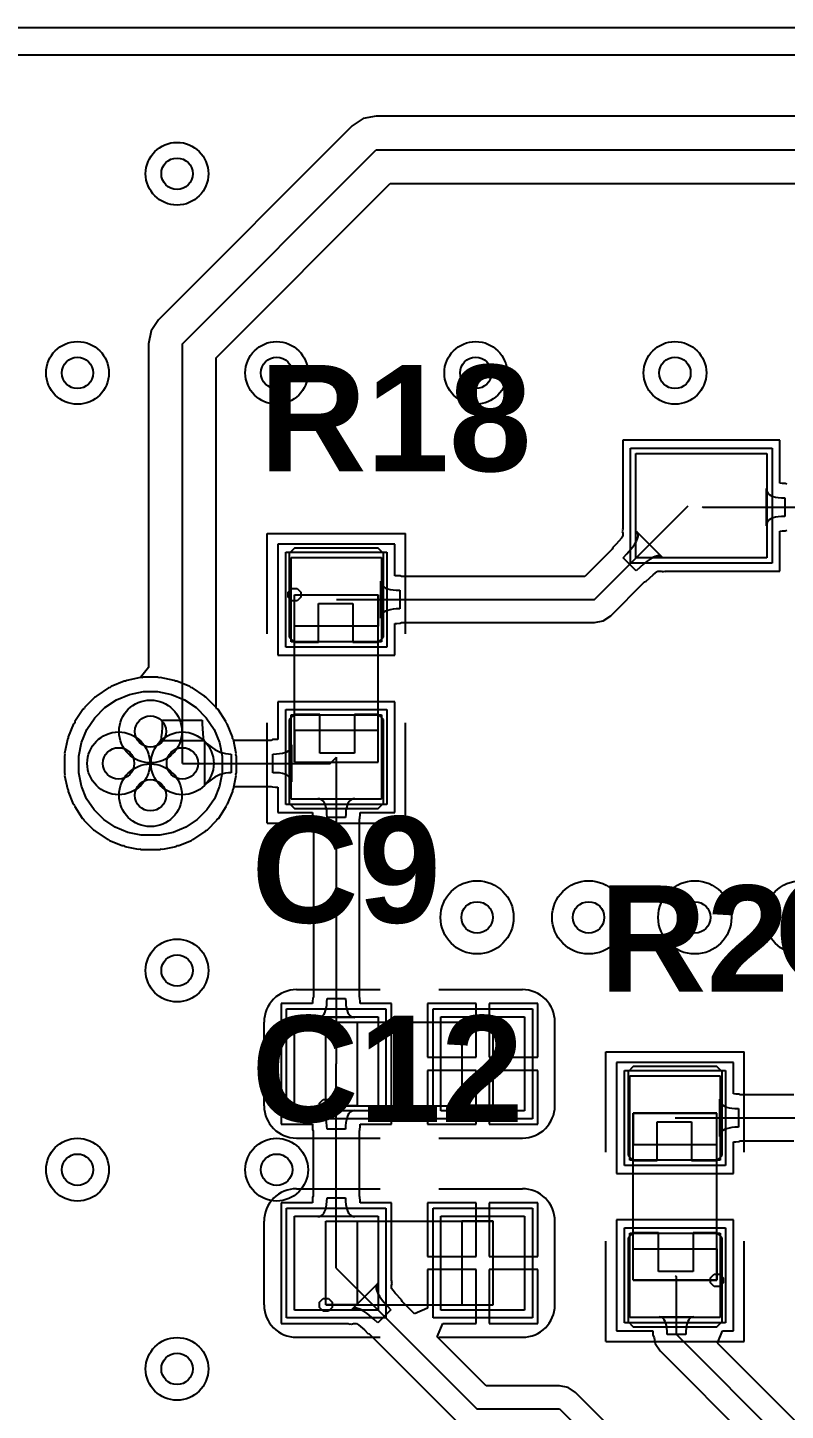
# Model space of a CAD drawing. Extents: x -53 to 82, y -68 to 38.
# Drawn here: x 14.32 to 21.57, y 24.62 to 37.85 of the extents above; entities that cross this region are included whole.
import ezdxf

# ---------------------------------------------------------------- set-up
doc = ezdxf.new("R2010")
doc.units = 0
for name, color, linetype in [('BOTTOM_LAYER', 5, 'CONTINUOUS'), ('KEEP-OUT_LAYER', 6, 'CONTINUOUS'), ('MECHANICAL_15', 56, 'CONTINUOUS'), ('TOP_LAYER', 1, 'CONTINUOUS'), ('TOP_OVERLAY', 2, 'CONTINUOUS'), ('TOP_PASTE', 8, 'CONTINUOUS'), ('TOP_SOLDER', 216, 'CONTINUOUS')]:
    doc.layers.add(name, color=color, linetype=linetype)
doc.styles.add('ARIAL_BOLD', font='', dxfattribs={"height": 0.2})
doc.styles.get('ARIAL_BOLD').set_extended_font_data('Arial', bold=True)

msp = doc.modelspace()

# ---------------------------------------------------------------- linework, layer by layer
at = {"layer": 'BOTTOM_LAYER'}
for p, q in [((8.331, 37.587), (78.262, 37.587)), ((17.424, 36.907), (15.57, 35.052)), ((17.529, 36.977), (17.424, 36.907)), ((17.653, 37.001), (17.529, 36.977)), ((33.956, 37.001), (17.653, 37.001)), ((15.799, 34.823), (17.653, 36.678)), ((17.653, 36.678), (28.11, 36.678)), ((16.123, 34.689), (17.787, 36.354)), ((17.787, 36.354), (31.714, 36.354)), ((15.57, 35.052), (15.5, 34.947)), ((15.5, 34.947), (15.475, 34.823)), ((15.475, 34.823), (15.475, 31.728)), ((15.799, 30.81), (15.799, 34.823)), ((16.123, 31.346), (16.123, 34.689)), ((15.267, 31.604), (15.255, 31.597)), ((15.4, 31.631), (15.267, 31.604)), ((15.475, 31.728), (15.4, 31.631)), ((15.093, 31.532), (14.98, 31.457)), ((15.107, 31.535), (15.093, 31.532)), ((15.117, 31.545), (15.107, 31.535)), ((15.241, 31.597), (15.117, 31.545)), ((15.255, 31.597), (15.241, 31.597)), ((15.294, 31.47), (15.426, 31.496)), ((15.426, 31.496), (15.494, 31.496)), ((15.494, 31.496), (15.562, 31.496)), ((15.562, 31.496), (15.694, 31.47)), ((14.864, 31.345), (14.859, 31.332)), ((14.96, 31.44), (14.864, 31.345)), ((14.973, 31.445), (14.96, 31.44)), ((14.961, 31.247), (15.057, 31.343)), ((14.98, 31.457), (14.973, 31.445)), ((15.057, 31.343), (15.169, 31.418)), ((15.169, 31.418), (15.294, 31.47)), ((15.694, 31.47), (15.819, 31.418)), ((15.819, 31.418), (15.931, 31.343)), ((15.931, 31.343), (16.027, 31.247)), ((16.124, 31.345), (16.123, 31.346)), ((16.129, 31.332), (16.124, 31.345)), ((14.772, 31.211), (14.769, 31.198)), ((14.847, 31.324), (14.772, 31.211)), ((14.859, 31.332), (14.847, 31.324)), ((14.886, 31.135), (14.961, 31.247)), ((15.608, 31.222), (15.989, 31.222)), ((15.608, 31.157), (15.608, 31.222)), ((15.989, 31.222), (15.989, 31.188)), ((16.027, 31.247), (16.102, 31.135)), ((16.141, 31.324), (16.129, 31.332)), ((16.216, 31.211), (16.141, 31.324)), ((16.219, 31.198), (16.216, 31.211)), ((14.759, 31.188), (14.708, 31.063)), ((14.769, 31.198), (14.759, 31.188)), ((14.835, 31.01), (14.886, 31.135)), ((15.601, 31.065), (15.605, 31.105)), ((15.605, 31.105), (15.608, 31.157)), ((15.989, 31.188), (15.999, 31.05)), ((16.102, 31.135), (16.153, 31.01)), ((16.229, 31.188), (16.219, 31.198)), ((16.28, 31.063), (16.229, 31.188)), ((14.7, 31.037), (14.673, 30.905)), ((14.708, 31.049), (14.7, 31.037)), ((14.708, 31.063), (14.708, 31.049)), ((14.808, 30.878), (14.835, 31.01)), ((15.589, 31.024), (15.593, 31.03)), ((16.009, 31.024), (15.589, 31.024)), ((15.593, 31.03), (15.596, 31.038)), ((15.596, 31.038), (15.599, 31.05)), ((15.599, 31.05), (15.601, 31.065)), ((15.999, 31.05), (16.002, 31.038)), ((16.002, 31.038), (16.005, 31.03)), ((16.005, 31.03), (16.009, 31.024)), ((16.153, 31.01), (16.18, 30.878)), ((16.28, 31.049), (16.28, 31.063)), ((16.288, 31.037), (16.28, 31.049)), ((16.315, 30.905), (16.288, 31.037)), ((14.676, 30.891), (14.671, 30.878)), ((14.671, 30.878), (14.671, 30.72)), ((14.673, 30.905), (14.676, 30.891)), ((14.808, 30.81), (14.808, 30.878)), ((16.18, 30.878), (16.18, 30.81)), ((16.312, 30.891), (16.315, 30.905)), ((16.317, 30.878), (16.312, 30.891)), ((16.317, 30.72), (16.317, 30.878)), ((14.671, 30.72), (14.676, 30.707)), ((14.676, 30.707), (14.673, 30.693)), ((14.673, 30.693), (14.699, 30.565)), ((14.808, 30.785), (14.808, 30.81)), ((14.808, 30.785), (14.808, 30.785)), ((14.808, 30.72), (14.808, 30.785)), ((14.834, 30.592), (14.808, 30.72)), ((16.18, 30.72), (16.154, 30.592)), ((16.18, 30.81), (16.18, 30.81)), ((16.18, 30.81), (16.18, 30.785)), ((16.18, 30.785), (16.18, 30.72)), ((16.289, 30.565), (16.315, 30.693)), ((16.312, 30.707), (16.317, 30.72)), ((16.315, 30.693), (16.312, 30.707)), ((14.699, 30.565), (14.707, 30.554)), ((14.707, 30.554), (14.707, 30.54)), ((14.883, 30.472), (14.834, 30.592)), ((16.154, 30.592), (16.105, 30.472)), ((16.281, 30.554), (16.289, 30.565)), ((16.281, 30.54), (16.281, 30.554)), ((14.707, 30.54), (14.756, 30.419)), ((14.756, 30.419), (14.766, 30.409)), ((14.956, 30.364), (14.883, 30.472)), ((16.105, 30.472), (16.032, 30.364)), ((16.222, 30.409), (16.232, 30.419)), ((16.232, 30.419), (16.281, 30.54)), ((14.766, 30.409), (14.769, 30.396)), ((14.769, 30.396), (14.841, 30.287)), ((14.841, 30.287), (14.853, 30.28)), ((15.048, 30.272), (14.956, 30.364)), ((16.032, 30.364), (15.94, 30.272)), ((16.135, 30.28), (16.147, 30.287)), ((16.147, 30.287), (16.219, 30.396)), ((16.219, 30.396), (16.222, 30.409)), ((14.853, 30.28), (14.858, 30.267)), ((14.858, 30.267), (14.95, 30.175)), ((14.95, 30.175), (14.963, 30.169)), ((14.963, 30.169), (14.971, 30.158)), ((14.971, 30.158), (15.079, 30.085)), ((15.156, 30.2), (15.048, 30.272)), ((15.276, 30.15), (15.156, 30.2)), ((15.404, 30.124), (15.276, 30.15)), ((15.712, 30.15), (15.584, 30.124)), ((15.832, 30.2), (15.712, 30.15)), ((15.94, 30.272), (15.832, 30.2)), ((15.909, 30.085), (16.017, 30.158)), ((16.017, 30.158), (16.025, 30.169)), ((16.025, 30.169), (16.038, 30.175)), ((16.038, 30.175), (16.13, 30.267)), ((16.13, 30.267), (16.135, 30.28)), ((15.079, 30.085), (15.093, 30.083)), ((15.093, 30.083), (15.103, 30.073)), ((15.103, 30.073), (15.223, 30.023)), ((15.223, 30.023), (15.237, 30.023)), ((15.237, 30.023), (15.249, 30.015)), ((15.469, 30.124), (15.404, 30.124)), ((15.519, 30.124), (15.469, 30.124)), ((15.584, 30.124), (15.519, 30.124)), ((15.519, 30.124), (15.519, 30.124)), ((15.739, 30.015), (15.751, 30.023)), ((15.751, 30.023), (15.765, 30.023)), ((15.765, 30.023), (15.885, 30.073)), ((15.885, 30.073), (15.895, 30.083)), ((15.895, 30.083), (15.909, 30.085)), ((15.249, 30.015), (15.377, 29.99)), ((15.377, 29.99), (15.391, 29.992)), ((15.391, 29.992), (15.404, 29.987)), ((15.404, 29.987), (15.584, 29.987)), ((15.584, 29.987), (15.597, 29.992)), ((15.597, 29.992), (15.611, 29.99)), ((15.611, 29.99), (15.739, 30.015))]:
    msp.add_line(p, q, dxfattribs=at)
for centre, radius in [((15.748, 36.449), 0.3), ((15.748, 36.449), 0.15), ((14.796, 34.544), 0.3), ((16.701, 34.544), 0.3), ((18.605, 34.544), 0.3), ((20.511, 34.544), 0.3), ((14.796, 34.544), 0.15), ((16.701, 34.544), 0.15), ((18.605, 34.544), 0.15), ((20.511, 34.544), 0.15), ((15.494, 31.115), 0.3), ((15.494, 31.115), 0.15), ((15.189, 30.81), 0.3), ((15.799, 30.81), 0.3), ((15.189, 30.81), 0.15), ((15.799, 30.81), 0.15), ((15.494, 30.505), 0.3), ((15.494, 30.505), 0.15), ((18.618, 29.337), 0.35), ((19.685, 29.337), 0.35), ((20.701, 29.337), 0.35), ((21.717, 29.337), 0.35), ((18.618, 29.337), 0.15), ((19.685, 29.337), 0.15), ((20.701, 29.337), 0.15), ((15.748, 28.829), 0.3), ((15.748, 28.829), 0.15), ((14.796, 26.924), 0.3), ((16.701, 26.924), 0.3), ((14.796, 26.924), 0.15), ((16.701, 26.924), 0.15), ((15.748, 25.019), 0.3), ((15.748, 25.019), 0.15)]:
    msp.add_circle(centre, radius, dxfattribs=at)
at = {"layer": 'KEEP-OUT_LAYER'}
msp.add_line((5.715, 37.846), (78.262, 37.846), dxfattribs=at)
at = {"layer": 'MECHANICAL_15'}
for p, q in [((16.812, 32.448), (16.847, 32.483)), ((16.812, 32.398), (16.812, 32.448)), ((16.847, 32.363), (16.812, 32.398)), ((16.847, 32.483), (16.872, 32.483)), ((16.872, 32.483), (16.897, 32.483)), ((16.872, 30.823), (16.872, 32.423)), ((16.872, 32.423), (17.672, 32.423)), ((16.872, 32.423), (16.872, 32.423)), ((16.872, 32.423), (17.672, 32.423)), ((16.872, 32.123), (16.872, 32.423)), ((16.897, 32.483), (16.932, 32.448)), ((16.932, 32.398), (16.897, 32.363)), ((16.932, 32.448), (16.932, 32.398)), ((17.672, 30.823), (17.672, 32.423)), ((17.672, 32.423), (17.672, 32.123)), ((16.872, 32.363), (16.847, 32.363)), ((16.872, 32.363), (16.872, 32.363)), ((16.897, 32.363), (16.872, 32.363)), ((17.672, 32.123), (16.872, 32.123)), ((17.672, 31.123), (16.872, 31.123)), ((16.872, 31.123), (16.872, 30.823)), ((17.672, 30.823), (17.672, 31.123)), ((16.872, 30.823), (17.672, 30.823)), ((16.872, 30.823), (16.872, 30.823)), ((16.872, 30.823), (17.672, 30.823)), ((17.172, 27.536), (17.172, 28.336)), ((17.172, 28.336), (18.772, 28.336)), ((17.172, 27.536), (17.172, 28.336)), ((17.172, 28.336), (17.472, 28.336)), ((17.472, 28.336), (17.472, 27.536)), ((18.772, 28.336), (18.472, 28.336)), ((18.472, 28.336), (18.472, 27.536)), ((18.772, 27.536), (18.772, 28.336)), ((18.772, 27.536), (18.772, 28.336)), ((17.111, 27.561), (17.147, 27.596)), ((17.111, 27.536), (17.111, 27.561)), ((17.111, 27.511), (17.111, 27.536)), ((17.147, 27.476), (17.111, 27.511)), ((17.147, 27.596), (17.196, 27.596)), ((17.172, 27.536), (18.772, 27.536)), ((17.172, 27.536), (17.172, 27.536)), ((17.472, 27.536), (17.172, 27.536)), ((17.196, 27.596), (17.231, 27.561)), ((17.231, 27.511), (17.196, 27.476)), ((17.231, 27.561), (17.231, 27.536)), ((17.231, 27.536), (17.231, 27.536)), ((17.231, 27.536), (17.231, 27.511)), ((18.472, 27.536), (18.772, 27.536)), ((18.772, 27.536), (18.772, 27.536)), ((17.196, 27.476), (17.147, 27.476)), ((20.112, 27.466), (20.912, 27.466)), ((20.112, 25.866), (20.112, 27.466)), ((20.912, 27.466), (20.112, 27.466)), ((20.112, 27.466), (20.112, 27.166)), ((20.912, 25.866), (20.912, 27.466)), ((20.912, 27.466), (20.912, 27.466)), ((20.912, 27.166), (20.912, 27.466)), ((20.112, 27.166), (20.912, 27.166)), ((17.172, 25.631), (17.172, 26.431)), ((17.172, 26.431), (18.772, 26.431)), ((17.172, 25.631), (17.172, 26.431)), ((17.172, 26.431), (17.472, 26.431)), ((17.472, 26.431), (17.472, 25.631)), ((18.772, 26.431), (18.472, 26.431)), ((18.472, 26.431), (18.472, 25.631)), ((18.772, 25.631), (18.772, 26.431)), ((18.772, 25.631), (18.772, 26.431)), ((20.112, 25.866), (20.112, 26.166)), ((20.112, 26.166), (20.912, 26.166)), ((20.912, 26.166), (20.912, 25.866)), ((20.852, 25.891), (20.887, 25.926)), ((20.887, 25.926), (20.912, 25.926)), ((20.912, 25.926), (20.912, 25.926)), ((20.912, 25.926), (20.936, 25.926)), ((20.936, 25.926), (20.972, 25.891)), ((20.112, 25.866), (20.912, 25.866)), ((20.912, 25.866), (20.112, 25.866)), ((20.852, 25.841), (20.852, 25.891)), ((20.887, 25.806), (20.852, 25.841)), ((20.912, 25.806), (20.887, 25.806)), ((20.912, 25.866), (20.912, 25.866)), ((20.936, 25.806), (20.912, 25.806)), ((20.972, 25.841), (20.936, 25.806)), ((20.972, 25.891), (20.972, 25.841)), ((17.111, 25.656), (17.147, 25.691)), ((17.111, 25.631), (17.111, 25.656)), ((17.147, 25.691), (17.196, 25.691)), ((17.196, 25.691), (17.231, 25.656)), ((17.231, 25.656), (17.231, 25.631)), ((17.111, 25.606), (17.111, 25.631)), ((17.147, 25.571), (17.111, 25.606)), ((17.196, 25.571), (17.147, 25.571)), ((17.172, 25.631), (18.772, 25.631)), ((17.172, 25.631), (17.172, 25.631)), ((17.472, 25.631), (17.172, 25.631)), ((17.231, 25.606), (17.196, 25.571)), ((17.231, 25.631), (17.231, 25.631)), ((17.231, 25.631), (17.231, 25.606)), ((18.472, 25.631), (18.772, 25.631)), ((18.772, 25.631), (18.772, 25.631))]:
    msp.add_line(p, q, dxfattribs=at)
at = {"layer": 'TOP_LAYER'}
for p, q in [((8.331, 37.587), (78.262, 37.587)), ((21.515, 33.901), (20.011, 33.901)), ((20.011, 33.901), (20.011, 33.055)), ((21.515, 33.489), (21.515, 33.901)), ((20.138, 32.774), (20.138, 33.774)), ((20.138, 33.774), (21.388, 33.774)), ((21.388, 33.774), (21.388, 32.774)), ((21.516, 33.489), (21.515, 33.489)), ((21.537, 33.487), (21.516, 33.489)), ((21.566, 33.486), (21.537, 33.487)), ((21.58, 33.48), (21.566, 33.486)), ((21.385, 33.082), (21.385, 33.438)), ((21.385, 33.438), (21.387, 33.421)), ((21.387, 33.421), (21.392, 33.406)), ((21.392, 33.406), (21.401, 33.392)), ((21.401, 33.392), (21.413, 33.381)), ((21.413, 33.381), (21.429, 33.371)), ((21.429, 33.371), (21.449, 33.363)), ((21.449, 33.363), (21.472, 33.357)), ((21.472, 33.357), (21.499, 33.352)), ((21.499, 33.352), (21.529, 33.35)), ((21.529, 33.35), (21.563, 33.349)), ((21.563, 33.349), (21.563, 33.171)), ((19.74, 32.376), (20.638, 33.274)), ((20.771, 33.266), (20.777, 33.26)), ((20.777, 33.26), (24.168, 33.26)), ((21.387, 33.099), (21.385, 33.082)), ((21.392, 33.114), (21.387, 33.099)), ((21.401, 33.127), (21.392, 33.114)), ((21.413, 33.139), (21.401, 33.127)), ((21.429, 33.149), (21.413, 33.139)), ((21.449, 33.157), (21.429, 33.149)), ((21.472, 33.163), (21.449, 33.157)), ((21.499, 33.167), (21.472, 33.163)), ((21.529, 33.17), (21.499, 33.167)), ((21.563, 33.171), (21.529, 33.17)), ((19.998, 32.964), (19.949, 32.906)), ((20.011, 32.982), (19.998, 32.964)), ((20.011, 33.039), (20.007, 33.028)), ((20.007, 33.028), (20.011, 33.018)), ((20.011, 33.055), (20.008, 33.051)), ((20.008, 33.051), (20.011, 33.04)), ((20.011, 33.04), (20.011, 33.039)), ((20.011, 33.018), (20.011, 32.982)), ((20.127, 32.909), (20.143, 32.935)), ((20.143, 32.935), (20.153, 32.959)), ((20.154, 33.015), (20.144, 33.028)), ((20.144, 33.028), (20.392, 32.78)), ((20.153, 32.959), (20.158, 32.98)), ((20.159, 32.999), (20.154, 33.015)), ((20.158, 32.98), (20.159, 32.999)), ((21.515, 32.647), (21.515, 33.031)), ((21.515, 33.031), (21.516, 33.031)), ((21.516, 33.031), (21.537, 33.033)), ((21.537, 33.033), (21.566, 33.033)), ((21.566, 33.033), (21.58, 33.04)), ((17.831, 32.907), (16.713, 32.907)), ((16.713, 32.907), (16.713, 31.846)), ((17.831, 32.605), (17.831, 32.907)), ((19.911, 32.858), (19.649, 32.596)), ((19.916, 32.873), (19.911, 32.858)), ((19.949, 32.906), (19.916, 32.873)), ((20.015, 32.777), (20.051, 32.814)), ((20.051, 32.814), (20.107, 32.88)), ((20.107, 32.88), (20.127, 32.909)), ((20.363, 32.795), (20.344, 32.794)), ((20.379, 32.79), (20.363, 32.795)), ((16.84, 31.973), (16.84, 32.78)), ((16.84, 32.78), (17.704, 32.78)), ((17.704, 32.78), (17.704, 31.973)), ((20.141, 32.651), (20.015, 32.777)), ((21.388, 32.774), (20.138, 32.774)), ((20.212, 32.717), (20.141, 32.651)), ((20.244, 32.743), (20.212, 32.717)), ((20.273, 32.763), (20.244, 32.743)), ((20.299, 32.779), (20.273, 32.763)), ((20.323, 32.789), (20.299, 32.779)), ((20.344, 32.794), (20.323, 32.789)), ((20.392, 32.78), (20.379, 32.79)), ((17.698, 32.199), (17.698, 32.554)), ((17.698, 32.554), (17.7, 32.537)), ((17.7, 32.537), (17.705, 32.522)), ((17.852, 32.603), (17.831, 32.605)), ((17.882, 32.603), (17.852, 32.603)), ((17.896, 32.596), (17.882, 32.603)), ((19.649, 32.596), (17.896, 32.596)), ((19.896, 32.221), (20.221, 32.546)), ((20.221, 32.546), (20.235, 32.551)), ((20.235, 32.551), (20.302, 32.613)), ((20.302, 32.613), (20.326, 32.633)), ((20.326, 32.633), (20.346, 32.647)), ((20.346, 32.647), (20.382, 32.647)), ((20.382, 32.647), (20.392, 32.643)), ((20.392, 32.643), (20.403, 32.647)), ((20.403, 32.647), (20.404, 32.647)), ((20.404, 32.647), (20.415, 32.644)), ((20.415, 32.644), (20.419, 32.647)), ((20.419, 32.647), (21.515, 32.647)), ((17.705, 32.522), (17.714, 32.509)), ((17.714, 32.509), (17.727, 32.497)), ((17.727, 32.497), (17.743, 32.487)), ((17.743, 32.487), (17.763, 32.479)), ((17.763, 32.479), (17.787, 32.473)), ((17.787, 32.473), (17.814, 32.469)), ((17.814, 32.469), (17.844, 32.466)), ((17.844, 32.466), (17.879, 32.465)), ((17.879, 32.465), (17.879, 32.287)), ((17.272, 32.376), (19.74, 32.376)), ((17.763, 32.273), (17.743, 32.265)), ((17.787, 32.279), (17.763, 32.273)), ((17.814, 32.284), (17.787, 32.279)), ((17.844, 32.287), (17.814, 32.284)), ((17.879, 32.287), (17.844, 32.287)), ((17.7, 32.215), (17.698, 32.199)), ((17.705, 32.231), (17.7, 32.215)), ((17.714, 32.244), (17.705, 32.231)), ((17.727, 32.255), (17.714, 32.244)), ((17.743, 32.265), (17.727, 32.255)), ((17.831, 32.147), (17.852, 32.149)), ((17.831, 31.846), (17.831, 32.147)), ((17.852, 32.149), (17.882, 32.15)), ((17.882, 32.15), (17.896, 32.156)), ((17.896, 32.156), (19.74, 32.156)), ((19.74, 32.156), (19.825, 32.173)), ((19.825, 32.173), (19.896, 32.221)), ((17.704, 31.973), (16.84, 31.973)), ((16.713, 31.846), (17.831, 31.846)), ((15.267, 31.604), (15.255, 31.597)), ((15.4, 31.631), (15.267, 31.604)), ((15.413, 31.628), (15.4, 31.631)), ((15.426, 31.633), (15.413, 31.628)), ((15.562, 31.633), (15.426, 31.633)), ((15.575, 31.628), (15.562, 31.633)), ((15.588, 31.631), (15.575, 31.628)), ((15.721, 31.604), (15.588, 31.631)), ((15.733, 31.597), (15.721, 31.604)), ((15.093, 31.532), (14.98, 31.457)), ((15.107, 31.535), (15.093, 31.532)), ((15.117, 31.545), (15.107, 31.535)), ((15.241, 31.597), (15.117, 31.545)), ((15.255, 31.597), (15.241, 31.597)), ((15.294, 31.47), (15.426, 31.496)), ((15.426, 31.496), (15.494, 31.496)), ((15.494, 31.496), (15.562, 31.496)), ((15.562, 31.496), (15.694, 31.47)), ((15.747, 31.597), (15.733, 31.597)), ((15.871, 31.545), (15.747, 31.597)), ((15.881, 31.535), (15.871, 31.545)), ((15.895, 31.532), (15.881, 31.535)), ((16.008, 31.457), (15.895, 31.532)), ((14.864, 31.345), (14.859, 31.332)), ((14.96, 31.44), (14.864, 31.345)), ((14.973, 31.445), (14.96, 31.44)), ((14.961, 31.247), (15.057, 31.343)), ((14.98, 31.457), (14.973, 31.445)), ((15.057, 31.343), (15.169, 31.418)), ((15.169, 31.418), (15.294, 31.47)), ((15.694, 31.47), (15.819, 31.418)), ((15.819, 31.418), (15.931, 31.343)), ((15.931, 31.343), (16.027, 31.247)), ((16.015, 31.445), (16.008, 31.457)), ((16.028, 31.44), (16.015, 31.445)), ((16.124, 31.345), (16.028, 31.44)), ((16.129, 31.332), (16.124, 31.345)), ((17.831, 31.4), (16.713, 31.4)), ((16.713, 31.4), (16.713, 31.039)), ((17.831, 30.339), (17.831, 31.4)), ((14.772, 31.211), (14.769, 31.198)), ((14.847, 31.324), (14.772, 31.211)), ((14.859, 31.332), (14.847, 31.324)), ((14.886, 31.135), (14.961, 31.247)), ((16.027, 31.247), (16.102, 31.135)), ((16.141, 31.324), (16.129, 31.332)), ((16.216, 31.211), (16.141, 31.324)), ((16.219, 31.198), (16.216, 31.211)), ((16.84, 30.466), (16.84, 31.273)), ((16.84, 31.273), (17.704, 31.273)), ((17.704, 31.273), (17.704, 30.466)), ((14.759, 31.188), (14.708, 31.063)), ((14.769, 31.198), (14.759, 31.188)), ((14.835, 31.01), (14.886, 31.135)), ((16.102, 31.135), (16.153, 31.01)), ((16.229, 31.188), (16.219, 31.198)), ((16.28, 31.063), (16.229, 31.188)), ((14.7, 31.037), (14.673, 30.905)), ((14.708, 31.049), (14.7, 31.037)), ((14.708, 31.063), (14.708, 31.049)), ((14.808, 30.878), (14.835, 31.01)), ((16.013, 30.6), (16.013, 31.02)), ((16.013, 31.02), (16.037, 30.997)), ((16.037, 30.997), (16.061, 30.977)), ((16.061, 30.977), (16.086, 30.958)), ((16.086, 30.958), (16.11, 30.943)), ((16.153, 31.01), (16.18, 30.878)), ((16.28, 31.049), (16.28, 31.063)), ((16.288, 31.037), (16.28, 31.049)), ((16.29, 31.03), (16.288, 31.037)), ((16.648, 31.03), (16.29, 31.03)), ((16.662, 31.037), (16.648, 31.03)), ((16.691, 31.037), (16.662, 31.037)), ((16.712, 31.039), (16.691, 31.037)), ((16.713, 31.039), (16.712, 31.039)), ((16.827, 30.943), (16.836, 30.956)), ((16.836, 30.956), (16.841, 30.971)), ((16.841, 30.971), (16.843, 30.988)), ((16.843, 30.988), (16.843, 30.632)), ((14.676, 30.891), (14.671, 30.878)), ((14.671, 30.878), (14.671, 30.72)), ((14.673, 30.905), (14.676, 30.891)), ((14.808, 30.81), (14.808, 30.878)), ((16.11, 30.943), (16.135, 30.929)), ((16.135, 30.929), (16.161, 30.918)), ((16.161, 30.918), (16.187, 30.91)), ((16.18, 30.878), (16.18, 30.81)), ((16.187, 30.91), (16.212, 30.904)), ((16.212, 30.904), (16.239, 30.9)), ((16.239, 30.9), (16.265, 30.899)), ((16.265, 30.899), (16.265, 30.721)), ((16.665, 30.899), (16.699, 30.9)), ((16.665, 30.721), (16.665, 30.899)), ((16.699, 30.9), (16.729, 30.903)), ((16.729, 30.903), (16.756, 30.907)), ((16.756, 30.907), (16.779, 30.913)), ((16.779, 30.913), (16.799, 30.921)), ((16.799, 30.921), (16.815, 30.931)), ((16.815, 30.931), (16.827, 30.943)), ((17.213, 30.81), (17.272, 30.87)), ((17.272, 27.937), (17.272, 30.87)), ((14.671, 30.72), (14.676, 30.707)), ((14.676, 30.707), (14.673, 30.693)), ((14.673, 30.693), (14.699, 30.565)), ((14.808, 30.785), (14.808, 30.81)), ((14.808, 30.785), (14.808, 30.785)), ((14.808, 30.72), (14.808, 30.785)), ((14.834, 30.592), (14.808, 30.72)), ((15.799, 30.81), (17.213, 30.81)), ((16.135, 30.691), (16.11, 30.678)), ((16.161, 30.702), (16.135, 30.691)), ((16.18, 30.72), (16.154, 30.592)), ((16.187, 30.71), (16.161, 30.702)), ((16.18, 30.81), (16.18, 30.81)), ((16.18, 30.81), (16.18, 30.785)), ((16.18, 30.785), (16.18, 30.72)), ((16.212, 30.716), (16.187, 30.71)), ((16.239, 30.72), (16.212, 30.716)), ((16.265, 30.721), (16.239, 30.72)), ((16.699, 30.72), (16.665, 30.721)), ((16.729, 30.718), (16.699, 30.72)), ((16.756, 30.713), (16.729, 30.718)), ((16.779, 30.707), (16.756, 30.713)), ((16.799, 30.699), (16.779, 30.707)), ((16.815, 30.689), (16.799, 30.699)), ((16.827, 30.678), (16.815, 30.689)), ((14.699, 30.565), (14.707, 30.554)), ((14.707, 30.554), (14.707, 30.54)), ((14.883, 30.472), (14.834, 30.592)), ((16.037, 30.623), (16.013, 30.6)), ((16.061, 30.644), (16.037, 30.623)), ((16.086, 30.662), (16.061, 30.644)), ((16.11, 30.678), (16.086, 30.662)), ((16.154, 30.592), (16.105, 30.472)), ((16.281, 30.554), (16.289, 30.565)), ((16.281, 30.54), (16.281, 30.554)), ((16.289, 30.565), (16.294, 30.59)), ((16.294, 30.59), (16.648, 30.59)), ((16.648, 30.59), (16.662, 30.584)), ((16.662, 30.584), (16.691, 30.583)), ((16.691, 30.583), (16.712, 30.581)), ((16.712, 30.581), (16.713, 30.581)), ((16.713, 30.581), (16.713, 30.339)), ((16.836, 30.664), (16.827, 30.678)), ((16.841, 30.649), (16.836, 30.664)), ((16.843, 30.632), (16.841, 30.649)), ((14.707, 30.54), (14.756, 30.419)), ((14.756, 30.419), (14.766, 30.409)), ((14.956, 30.364), (14.883, 30.472)), ((16.105, 30.472), (16.032, 30.364)), ((16.222, 30.409), (16.232, 30.419)), ((16.232, 30.419), (16.281, 30.54)), ((17.704, 30.466), (16.84, 30.466)), ((17.111, 30.471), (17.094, 30.472)), ((17.094, 30.472), (17.45, 30.472)), ((17.126, 30.465), (17.111, 30.471)), ((17.14, 30.456), (17.126, 30.465)), ((17.151, 30.444), (17.14, 30.456)), ((17.161, 30.427), (17.151, 30.444)), ((17.169, 30.407), (17.161, 30.427)), ((17.383, 30.427), (17.375, 30.407)), ((17.393, 30.444), (17.383, 30.427)), ((17.404, 30.456), (17.393, 30.444)), ((17.418, 30.465), (17.404, 30.456)), ((17.433, 30.471), (17.418, 30.465)), ((17.45, 30.472), (17.433, 30.471)), ((14.766, 30.409), (14.769, 30.396)), ((14.769, 30.396), (14.841, 30.287)), ((14.841, 30.287), (14.853, 30.28)), ((15.048, 30.272), (14.956, 30.364)), ((16.032, 30.364), (15.94, 30.272)), ((16.135, 30.28), (16.147, 30.287)), ((16.147, 30.287), (16.219, 30.396)), ((16.219, 30.396), (16.222, 30.409)), ((16.713, 30.339), (17.043, 30.339)), ((17.043, 30.339), (17.045, 30.318)), ((17.045, 30.318), (17.046, 30.288)), ((17.046, 30.288), (17.052, 30.274)), ((17.175, 30.384), (17.169, 30.407)), ((17.18, 30.357), (17.175, 30.384)), ((17.182, 30.326), (17.18, 30.357)), ((17.183, 30.292), (17.182, 30.326)), ((17.361, 30.292), (17.183, 30.292)), ((17.362, 30.326), (17.361, 30.292)), ((17.364, 30.357), (17.362, 30.326)), ((17.369, 30.384), (17.364, 30.357)), ((17.375, 30.407), (17.369, 30.384)), ((17.492, 30.274), (17.498, 30.288)), ((17.498, 30.288), (17.499, 30.318)), ((17.499, 30.318), (17.501, 30.339)), ((17.501, 30.339), (17.831, 30.339)), ((14.853, 30.28), (14.858, 30.267)), ((14.858, 30.267), (14.95, 30.175)), ((14.95, 30.175), (14.963, 30.169)), ((14.963, 30.169), (14.971, 30.158)), ((14.971, 30.158), (15.079, 30.085)), ((15.156, 30.2), (15.048, 30.272)), ((15.276, 30.15), (15.156, 30.2)), ((15.404, 30.124), (15.276, 30.15)), ((15.712, 30.15), (15.584, 30.124)), ((15.832, 30.2), (15.712, 30.15)), ((15.94, 30.272), (15.832, 30.2)), ((15.909, 30.085), (16.017, 30.158)), ((16.017, 30.158), (16.025, 30.169)), ((16.025, 30.169), (16.038, 30.175)), ((16.038, 30.175), (16.13, 30.267)), ((16.13, 30.267), (16.135, 30.28)), ((17.052, 30.274), (17.052, 28.578)), ((17.492, 28.578), (17.492, 30.274)), ((15.079, 30.085), (15.093, 30.083)), ((15.093, 30.083), (15.103, 30.073)), ((15.103, 30.073), (15.223, 30.023)), ((15.223, 30.023), (15.237, 30.023)), ((15.237, 30.023), (15.249, 30.015)), ((15.469, 30.124), (15.404, 30.124)), ((15.519, 30.124), (15.469, 30.124)), ((15.584, 30.124), (15.519, 30.124)), ((15.519, 30.124), (15.519, 30.124)), ((15.739, 30.015), (15.751, 30.023)), ((15.751, 30.023), (15.765, 30.023)), ((15.765, 30.023), (15.885, 30.073)), ((15.885, 30.073), (15.895, 30.083)), ((15.895, 30.083), (15.909, 30.085)), ((15.249, 30.015), (15.377, 29.99)), ((15.377, 29.99), (15.391, 29.992)), ((15.391, 29.992), (15.404, 29.987)), ((15.404, 29.987), (15.584, 29.987)), ((15.584, 29.987), (15.597, 29.992)), ((15.597, 29.992), (15.611, 29.99)), ((15.611, 29.99), (15.739, 30.015)), ((17.046, 28.564), (17.045, 28.534)), ((17.052, 28.578), (17.046, 28.564)), ((17.498, 28.564), (17.492, 28.578)), ((17.499, 28.534), (17.498, 28.564)), ((17.043, 28.513), (16.744, 28.513)), ((16.744, 28.513), (16.744, 27.359)), ((17.045, 28.534), (17.043, 28.513)), ((17.161, 28.425), (17.169, 28.445)), ((17.169, 28.445), (17.175, 28.469)), ((17.175, 28.469), (17.18, 28.496)), ((17.18, 28.496), (17.182, 28.526)), ((17.182, 28.526), (17.183, 28.561)), ((17.183, 28.561), (17.361, 28.561)), ((17.361, 28.561), (17.362, 28.526)), ((17.362, 28.526), (17.364, 28.496)), ((17.364, 28.496), (17.369, 28.469)), ((17.369, 28.469), (17.375, 28.445)), ((17.375, 28.445), (17.383, 28.425)), ((17.501, 28.513), (17.499, 28.534)), ((17.798, 28.513), (17.501, 28.513)), ((17.798, 27.359), (17.798, 28.513)), ((18.608, 28.513), (18.145, 28.513)), ((18.145, 28.513), (18.145, 28)), ((18.608, 28), (18.608, 28.513)), ((19.199, 28.513), (18.735, 28.513)), ((18.735, 28.513), (18.735, 28)), ((19.199, 28), (19.199, 28.513)), ((16.871, 28.386), (17.671, 28.386)), ((16.871, 27.486), (16.871, 28.386)), ((17.094, 28.38), (17.111, 28.382)), ((17.45, 28.38), (17.094, 28.38)), ((17.111, 28.382), (17.126, 28.387)), ((17.126, 28.387), (17.14, 28.396)), ((17.14, 28.396), (17.151, 28.409)), ((17.151, 28.409), (17.161, 28.425)), ((17.383, 28.425), (17.393, 28.409)), ((17.393, 28.409), (17.404, 28.396)), ((17.404, 28.396), (17.418, 28.387)), ((17.418, 28.387), (17.433, 28.382)), ((17.433, 28.382), (17.45, 28.38)), ((17.671, 28.386), (17.671, 27.486)), ((18.272, 28.386), (19.072, 28.386)), ((18.272, 27.486), (18.272, 28.386)), ((19.072, 28.386), (19.072, 27.486)), ((17.271, 27.936), (17.272, 27.937)), ((17.271, 26.031), (17.271, 27.936)), ((18.145, 28), (18.608, 28)), ((18.735, 28), (19.199, 28)), ((21.071, 27.95), (19.953, 27.95)), ((19.953, 27.95), (19.953, 26.889)), ((21.071, 27.648), (21.071, 27.95)), ((18.608, 27.873), (18.145, 27.873)), ((18.145, 27.873), (18.145, 27.359)), ((18.608, 27.359), (18.608, 27.873)), ((19.199, 27.873), (18.735, 27.873)), ((18.735, 27.873), (18.735, 27.359)), ((19.199, 27.359), (19.199, 27.873)), ((20.08, 27.016), (20.08, 27.823)), ((20.08, 27.823), (20.944, 27.823)), ((20.944, 27.823), (20.944, 27.016)), ((21.072, 27.648), (21.071, 27.648)), ((21.092, 27.646), (21.072, 27.648)), ((21.122, 27.646), (21.092, 27.646)), ((21.136, 27.64), (21.122, 27.646)), ((21.647, 27.64), (21.136, 27.64)), ((20.94, 27.242), (20.94, 27.597)), ((20.94, 27.597), (20.942, 27.58)), ((20.942, 27.58), (20.948, 27.565)), ((20.948, 27.565), (20.956, 27.552)), ((20.956, 27.552), (20.969, 27.54)), ((20.969, 27.54), (20.985, 27.531)), ((20.985, 27.531), (21.004, 27.523)), ((21.004, 27.523), (21.028, 27.516)), ((21.028, 27.516), (21.054, 27.512)), ((21.054, 27.512), (21.084, 27.509)), ((21.084, 27.509), (21.118, 27.508)), ((21.118, 27.508), (21.118, 27.33)), ((17.671, 27.486), (16.871, 27.486)), ((17.111, 27.487), (17.094, 27.489)), ((17.094, 27.489), (17.449, 27.489)), ((17.126, 27.482), (17.111, 27.487)), ((17.139, 27.473), (17.126, 27.482)), ((17.151, 27.461), (17.139, 27.473)), ((17.16, 27.445), (17.151, 27.461)), ((17.168, 27.425), (17.16, 27.445)), ((17.175, 27.402), (17.168, 27.425)), ((17.179, 27.375), (17.175, 27.402)), ((17.182, 27.345), (17.179, 27.375)), ((17.364, 27.375), (17.361, 27.345)), ((17.368, 27.402), (17.364, 27.375)), ((17.375, 27.425), (17.368, 27.402)), ((17.383, 27.445), (17.375, 27.425)), ((17.392, 27.461), (17.383, 27.445)), ((17.404, 27.473), (17.392, 27.461)), ((17.417, 27.482), (17.404, 27.473)), ((17.432, 27.487), (17.417, 27.482)), ((17.449, 27.489), (17.432, 27.487)), ((19.072, 27.486), (18.272, 27.486)), ((20.512, 27.419), (22.236, 27.419)), ((16.744, 27.359), (17.042, 27.359)), ((17.042, 27.359), (17.043, 27.358)), ((17.043, 27.358), (17.044, 27.337)), ((17.044, 27.337), (17.045, 27.308)), ((17.045, 27.308), (17.051, 27.294)), ((17.051, 27.294), (17.051, 26.673)), ((17.183, 27.311), (17.182, 27.345)), ((17.36, 27.311), (17.183, 27.311)), ((17.361, 27.345), (17.36, 27.311)), ((17.492, 27.294), (17.498, 27.308)), ((17.492, 26.673), (17.492, 27.294)), ((17.498, 27.308), (17.499, 27.337)), ((17.499, 27.337), (17.5, 27.358)), ((17.5, 27.358), (17.501, 27.359)), ((17.501, 27.359), (17.798, 27.359)), ((18.145, 27.359), (18.608, 27.359)), ((18.735, 27.359), (19.199, 27.359)), ((20.942, 27.258), (20.94, 27.242)), ((20.948, 27.274), (20.942, 27.258)), ((20.956, 27.287), (20.948, 27.274)), ((20.969, 27.298), (20.956, 27.287)), ((20.985, 27.308), (20.969, 27.298)), ((21.004, 27.316), (20.985, 27.308)), ((21.028, 27.322), (21.004, 27.316)), ((21.054, 27.327), (21.028, 27.322)), ((21.084, 27.33), (21.054, 27.327)), ((21.118, 27.33), (21.084, 27.33)), ((21.071, 26.889), (21.071, 27.19)), ((21.071, 27.19), (21.072, 27.19)), ((21.072, 27.19), (21.092, 27.192)), ((21.092, 27.192), (21.122, 27.193)), ((21.122, 27.193), (21.136, 27.199)), ((21.136, 27.199), (21.647, 27.199)), ((20.944, 27.016), (20.08, 27.016)), ((19.953, 26.889), (21.071, 26.889)), ((17.043, 26.608), (16.744, 26.608)), ((16.744, 26.608), (16.744, 25.454)), ((17.044, 26.629), (17.043, 26.608)), ((17.045, 26.659), (17.044, 26.629)), ((17.051, 26.673), (17.045, 26.659)), ((17.175, 26.564), (17.179, 26.591)), ((17.179, 26.591), (17.182, 26.621)), ((17.182, 26.621), (17.183, 26.656)), ((17.183, 26.656), (17.36, 26.656)), ((17.36, 26.656), (17.361, 26.621)), ((17.361, 26.621), (17.364, 26.591)), ((17.364, 26.591), (17.368, 26.564)), ((17.498, 26.659), (17.492, 26.673)), ((17.499, 26.629), (17.498, 26.659)), ((17.5, 26.608), (17.499, 26.629)), ((17.798, 26.608), (17.5, 26.608)), ((17.798, 25.866), (17.798, 26.608)), ((18.608, 26.608), (18.145, 26.608)), ((18.145, 26.608), (18.145, 26.095)), ((18.608, 26.095), (18.608, 26.608)), ((19.199, 26.608), (18.735, 26.608)), ((18.735, 26.608), (18.735, 26.095)), ((19.199, 26.095), (19.199, 26.608)), ((16.871, 26.481), (17.671, 26.481)), ((16.871, 25.581), (16.871, 26.481)), ((17.094, 26.475), (17.111, 26.477)), ((17.449, 26.475), (17.094, 26.475)), ((17.111, 26.477), (17.126, 26.482)), ((17.126, 26.482), (17.139, 26.491)), ((17.139, 26.491), (17.151, 26.504)), ((17.151, 26.504), (17.16, 26.52)), ((17.16, 26.52), (17.168, 26.54)), ((17.168, 26.54), (17.175, 26.564)), ((17.368, 26.564), (17.375, 26.54)), ((17.375, 26.54), (17.383, 26.52)), ((17.383, 26.52), (17.392, 26.504)), ((17.392, 26.504), (17.404, 26.491)), ((17.404, 26.491), (17.417, 26.482)), ((17.417, 26.482), (17.432, 26.477)), ((17.432, 26.477), (17.449, 26.475)), ((17.671, 26.481), (17.671, 25.581)), ((18.272, 26.481), (19.072, 26.481)), ((18.272, 25.581), (18.272, 26.481)), ((19.072, 26.481), (19.072, 25.581)), ((21.071, 26.443), (19.953, 26.443)), ((19.953, 26.443), (19.953, 25.382)), ((20.08, 25.509), (20.08, 26.316)), ((20.08, 26.316), (20.944, 26.316)), ((20.944, 26.316), (20.944, 25.509)), ((21.071, 25.382), (21.071, 26.443)), ((18.145, 26.095), (18.608, 26.095)), ((18.735, 26.095), (19.199, 26.095)), ((17.271, 25.981), (17.271, 26.031)), ((17.271, 25.981), (18.615, 24.638)), ((18.608, 25.968), (18.145, 25.968)), ((18.145, 25.968), (18.145, 25.599)), ((18.608, 25.454), (18.608, 25.968)), ((19.199, 25.968), (18.735, 25.968)), ((18.735, 25.968), (18.735, 25.454)), ((19.199, 25.454), (19.199, 25.968)), ((17.417, 25.584), (17.668, 25.836)), ((17.658, 25.822), (17.653, 25.805)), ((17.653, 25.805), (17.653, 25.786)), ((17.653, 25.786), (17.658, 25.765)), ((17.668, 25.836), (17.658, 25.822)), ((17.804, 25.857), (17.798, 25.866)), ((17.798, 25.818), (17.806, 25.836)), ((17.798, 25.791), (17.798, 25.818)), ((17.8, 25.788), (17.798, 25.791)), ((17.814, 25.768), (17.8, 25.788)), ((17.802, 25.846), (17.804, 25.857)), ((17.806, 25.836), (17.802, 25.846)), ((20.512, 25.913), (20.526, 25.899)), ((20.526, 25.347), (20.526, 25.899)), ((17.658, 25.765), (17.668, 25.741)), ((17.668, 25.741), (17.684, 25.715)), ((17.684, 25.715), (17.704, 25.686)), ((17.704, 25.686), (17.729, 25.654)), ((17.729, 25.654), (17.794, 25.584)), ((17.833, 25.744), (17.814, 25.768)), ((17.895, 25.678), (17.833, 25.744)), ((17.9, 25.664), (17.895, 25.678)), ((18.018, 25.546), (17.9, 25.664)), ((17.671, 25.581), (16.871, 25.581)), ((17.431, 25.594), (17.417, 25.584)), ((17.447, 25.599), (17.431, 25.594)), ((17.466, 25.599), (17.447, 25.599)), ((17.487, 25.594), (17.466, 25.599)), ((17.511, 25.584), (17.487, 25.594)), ((17.538, 25.569), (17.511, 25.584)), ((17.567, 25.549), (17.538, 25.569)), ((17.632, 25.494), (17.567, 25.549)), ((17.794, 25.584), (17.668, 25.458)), ((18.145, 25.599), (18.018, 25.546)), ((19.072, 25.581), (18.272, 25.581)), ((16.744, 25.454), (17.386, 25.454)), ((17.386, 25.454), (17.396, 25.448)), ((17.396, 25.448), (17.407, 25.451)), ((17.407, 25.451), (17.417, 25.447)), ((17.417, 25.447), (17.435, 25.454)), ((17.435, 25.454), (17.462, 25.454)), ((17.462, 25.454), (17.464, 25.453)), ((17.464, 25.453), (17.483, 25.44)), ((17.483, 25.44), (17.54, 25.392)), ((17.54, 25.392), (17.573, 25.359)), ((17.668, 25.458), (17.632, 25.494)), ((18.237, 25.327), (18.289, 25.454)), ((18.289, 25.454), (18.608, 25.454)), ((18.735, 25.454), (19.199, 25.454)), ((20.944, 25.509), (20.08, 25.509)), ((20.375, 25.514), (20.36, 25.516)), ((20.36, 25.516), (20.691, 25.516)), ((20.388, 25.509), (20.375, 25.514)), ((20.399, 25.5), (20.388, 25.509)), ((20.409, 25.489), (20.399, 25.5)), ((20.417, 25.473), (20.409, 25.489)), ((20.424, 25.455), (20.417, 25.473)), ((20.43, 25.433), (20.424, 25.455)), ((20.434, 25.408), (20.43, 25.433)), ((20.436, 25.379), (20.434, 25.408)), ((20.618, 25.408), (20.615, 25.379)), ((20.621, 25.433), (20.618, 25.408)), ((20.627, 25.455), (20.621, 25.433)), ((20.634, 25.473), (20.627, 25.455)), ((20.642, 25.489), (20.634, 25.473)), ((20.652, 25.5), (20.642, 25.489)), ((20.664, 25.509), (20.652, 25.5)), ((20.677, 25.514), (20.664, 25.509)), ((20.691, 25.516), (20.677, 25.514)), ((17.573, 25.359), (17.587, 25.354)), ((17.587, 25.354), (18.459, 24.482)), ((18.706, 24.858), (18.237, 25.327)), ((19.953, 25.382), (20.298, 25.382)), ((20.298, 25.382), (20.299, 25.372)), ((20.299, 25.372), (20.299, 25.344)), ((20.299, 25.344), (20.312, 25.315)), ((20.312, 25.315), (20.322, 25.263)), ((20.322, 25.263), (20.37, 25.191)), ((20.437, 25.347), (20.436, 25.379)), ((20.614, 25.347), (20.437, 25.347)), ((20.526, 25.347), (21.729, 24.143)), ((20.615, 25.379), (20.614, 25.347)), ((20.919, 25.265), (20.967, 25.382)), ((21.885, 24.299), (20.919, 25.265)), ((20.967, 25.382), (21.071, 25.382)), ((20.37, 25.191), (21.509, 24.052)), ((19.406, 24.858), (18.706, 24.858)), ((19.49, 24.841), (19.406, 24.858)), ((19.561, 24.794), (19.49, 24.841)), ((20.885, 23.47), (19.561, 24.794)), ((18.615, 24.638), (19.406, 24.638)), ((19.406, 24.638), (20.729, 23.315))]:
    msp.add_line(p, q, dxfattribs=at)
for centre, radius in [((15.748, 36.449), 0.3), ((15.748, 36.449), 0.15), ((14.796, 34.544), 0.3), ((16.701, 34.544), 0.3), ((18.605, 34.544), 0.3), ((20.511, 34.544), 0.3), ((14.796, 34.544), 0.15), ((16.701, 34.544), 0.15), ((18.605, 34.544), 0.15), ((20.511, 34.544), 0.15), ((15.494, 31.115), 0.3), ((15.494, 31.115), 0.15), ((15.189, 30.81), 0.3), ((15.799, 30.81), 0.3), ((15.189, 30.81), 0.15), ((15.799, 30.81), 0.15), ((15.494, 30.505), 0.3), ((15.494, 30.505), 0.15), ((18.618, 29.337), 0.35), ((19.685, 29.337), 0.35), ((20.701, 29.337), 0.35), ((21.717, 29.337), 0.35), ((18.618, 29.337), 0.15), ((19.685, 29.337), 0.15), ((20.701, 29.337), 0.15), ((15.748, 28.829), 0.3), ((15.748, 28.829), 0.15), ((14.796, 26.924), 0.3), ((16.701, 26.924), 0.3), ((14.796, 26.924), 0.15), ((16.701, 26.924), 0.15), ((15.748, 25.019), 0.3), ((15.748, 25.019), 0.15)]:
    msp.add_circle(centre, radius, dxfattribs=at)
at = {"layer": 'TOP_OVERLAY'}
for p, q in [((16.611, 33.008), (17.933, 33.008)), ((16.611, 32.049), (16.611, 33.008)), ((17.933, 32.049), (17.933, 33.008)), ((16.611, 30.238), (16.611, 31.197)), ((17.933, 30.238), (17.933, 31.197)), ((16.611, 30.238), (17.933, 30.238)), ((16.891, 28.646), (17.691, 28.646)), ((18.252, 28.646), (19.052, 28.646)), ((16.582, 27.536), (16.582, 28.336)), ((19.362, 27.536), (19.362, 28.336)), ((19.851, 27.092), (19.851, 28.051)), ((19.851, 28.051), (21.172, 28.051)), ((21.172, 27.092), (21.172, 28.051)), ((16.891, 27.226), (17.691, 27.226)), ((18.252, 27.226), (19.052, 27.226)), ((16.891, 26.741), (17.691, 26.741)), ((18.252, 26.741), (19.052, 26.741)), ((16.582, 25.631), (16.582, 26.431)), ((19.362, 25.631), (19.362, 26.431)), ((19.851, 25.281), (19.851, 26.24)), ((21.172, 25.281), (21.172, 26.24)), ((16.891, 25.321), (17.691, 25.321)), ((18.252, 25.321), (19.052, 25.321)), ((19.851, 25.281), (21.172, 25.281))]:
    msp.add_line(p, q, dxfattribs=at)
for centre, start, end in [((16.891, 28.336), 90.0047, 180.0094), ((19.052, 28.336), 359.9953, 90), ((16.891, 27.536), 180, 269.9953), ((19.052, 27.536), 270, 0), ((16.891, 26.431), 90.0047, 180.0094), ((19.052, 26.431), 359.9953, 90), ((16.891, 25.631), 180, 269.9953), ((19.052, 25.631), 270, 0)]:
    msp.add_arc(centre, 0.31, start, end, dxfattribs=at)
at = {"layer": 'TOP_PASTE'}
for p, q in [((20.138, 32.774), (20.138, 33.774)), ((20.138, 33.774), (21.388, 33.774)), ((21.388, 33.774), (21.388, 32.774)), ((16.872, 32.868), (16.822, 32.818)), ((16.822, 32.818), (16.822, 32.018)), ((17.672, 32.868), (16.872, 32.868)), ((17.722, 32.818), (17.672, 32.868)), ((17.722, 32.018), (17.722, 32.818)), ((21.388, 32.774), (20.138, 32.774)), ((17.1, 31.968), (17.1, 32.338)), ((17.1, 32.338), (17.43, 32.338)), ((17.43, 32.338), (17.43, 31.968)), ((16.822, 32.018), (16.872, 31.968)), ((17.672, 31.968), (17.722, 32.018)), ((16.872, 31.968), (17.1, 31.968)), ((17.43, 31.968), (17.672, 31.968)), ((16.872, 31.278), (16.822, 31.228)), ((16.822, 31.228), (16.822, 30.428)), ((17.114, 31.278), (16.872, 31.278)), ((17.114, 30.908), (17.114, 31.278)), ((17.672, 31.278), (17.444, 31.278)), ((17.444, 31.278), (17.444, 30.908)), ((17.722, 31.228), (17.672, 31.278)), ((17.722, 30.428), (17.722, 31.228)), ((17.444, 30.908), (17.114, 30.908)), ((16.822, 30.428), (16.872, 30.378)), ((17.672, 30.378), (17.722, 30.428)), ((16.872, 30.378), (17.672, 30.378)), ((16.871, 28.386), (17.671, 28.386)), ((16.871, 27.486), (16.871, 28.386)), ((17.671, 28.386), (17.671, 27.486)), ((18.272, 28.386), (19.072, 28.386)), ((18.272, 27.486), (18.272, 28.386)), ((19.072, 28.386), (19.072, 27.486)), ((20.112, 27.911), (20.062, 27.861)), ((20.912, 27.911), (20.112, 27.911)), ((20.962, 27.861), (20.912, 27.911)), ((20.062, 27.861), (20.062, 27.061)), ((20.962, 27.061), (20.962, 27.861)), ((17.671, 27.486), (16.871, 27.486)), ((19.072, 27.486), (18.272, 27.486)), ((20.34, 27.011), (20.34, 27.381)), ((20.34, 27.381), (20.67, 27.381)), ((20.67, 27.381), (20.67, 27.011)), ((20.062, 27.061), (20.112, 27.011)), ((20.112, 27.011), (20.34, 27.011)), ((20.67, 27.011), (20.912, 27.011)), ((20.912, 27.011), (20.962, 27.061)), ((16.871, 26.481), (17.671, 26.481)), ((16.871, 25.581), (16.871, 26.481)), ((17.671, 26.481), (17.671, 25.581)), ((18.272, 26.481), (19.072, 26.481)), ((18.272, 25.581), (18.272, 26.481)), ((19.072, 26.481), (19.072, 25.581)), ((20.111, 26.321), (20.062, 26.271)), ((20.354, 26.321), (20.111, 26.321)), ((20.354, 25.951), (20.354, 26.321)), ((20.911, 26.321), (20.684, 26.321)), ((20.684, 26.321), (20.684, 25.951)), ((20.962, 26.271), (20.911, 26.321)), ((20.062, 26.271), (20.062, 25.471)), ((20.962, 25.471), (20.962, 26.271)), ((20.684, 25.951), (20.354, 25.951)), ((17.671, 25.581), (16.871, 25.581)), ((19.072, 25.581), (18.272, 25.581)), ((20.062, 25.471), (20.111, 25.421)), ((20.111, 25.421), (20.911, 25.421)), ((20.911, 25.421), (20.962, 25.471))]:
    msp.add_line(p, q, dxfattribs=at)
at = {"layer": 'TOP_SOLDER'}
for p, q in [((20.087, 32.723), (20.087, 33.825)), ((20.087, 33.825), (21.439, 33.825)), ((21.439, 33.825), (21.439, 32.723)), ((16.789, 31.922), (16.789, 32.83)), ((16.789, 32.83), (17.755, 32.83)), ((17.755, 32.83), (17.755, 31.922)), ((21.439, 32.723), (20.087, 32.723)), ((17.755, 31.922), (16.789, 31.922)), ((16.789, 30.416), (16.789, 31.324)), ((16.789, 31.324), (17.755, 31.324)), ((17.755, 31.324), (17.755, 30.416)), ((17.755, 30.416), (16.789, 30.416)), ((16.796, 28.461), (17.746, 28.461)), ((16.796, 27.411), (16.796, 28.461)), ((17.746, 28.461), (17.746, 27.411)), ((18.197, 28.461), (19.147, 28.461)), ((18.197, 27.411), (18.197, 28.461)), ((19.147, 28.461), (19.147, 27.411)), ((20.029, 26.965), (20.029, 27.873)), ((20.029, 27.873), (20.994, 27.873)), ((20.994, 27.873), (20.994, 26.965)), ((17.746, 27.411), (16.796, 27.411)), ((19.147, 27.411), (18.197, 27.411)), ((20.994, 26.965), (20.029, 26.965)), ((16.796, 26.556), (17.746, 26.556)), ((16.796, 25.506), (16.796, 26.556)), ((17.746, 26.556), (17.746, 25.506)), ((18.197, 26.556), (19.147, 26.556)), ((18.197, 25.506), (18.197, 26.556)), ((19.147, 26.556), (19.147, 25.506)), ((20.029, 25.459), (20.029, 26.367)), ((20.029, 26.367), (20.994, 26.367)), ((20.994, 26.367), (20.994, 25.459)), ((17.746, 25.506), (16.796, 25.506)), ((19.147, 25.506), (18.197, 25.506)), ((20.994, 25.459), (20.029, 25.459))]:
    msp.add_line(p, q, dxfattribs=at)

# ---------------------------------------------------------------- texts
at = {"layer": 'TOP_OVERLAY', "style": 'ARIAL_BOLD'}
for s, p in [('R18', (16.535, 33.604)), ('C9', (16.459, 29.286)), ('R2', (19.787, 28.626)), ('C17', (21.463, 28.702)), ('C12', (16.459, 27.381))]:
    msp.add_text(s, height=1.016, dxfattribs=at).set_placement(p)

doc.saveas('drawing.dxf')
